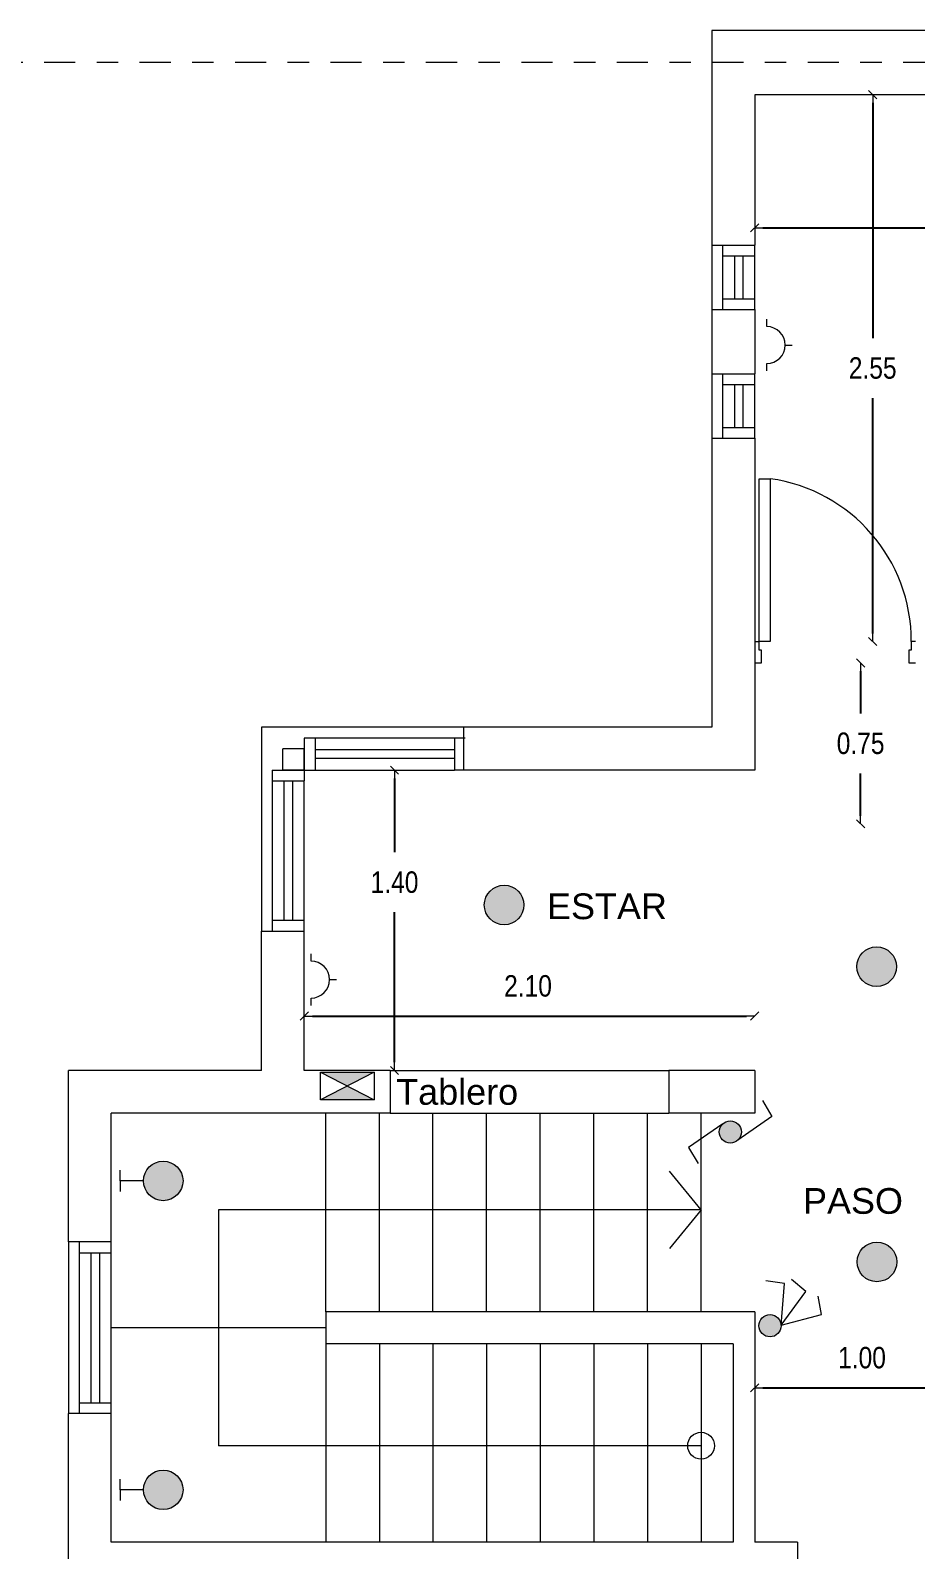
# Model space of a CAD drawing. Header units: millimetres. Extents: x 337 to 1167, y 242 to 575.
# Drawn here: x 578.08 to 582.21, y 248.65 to 255.74 of the extents above; entities that cross this region are included whole.
import ezdxf

# ---------------------------------------------------------------- set-up
doc = ezdxf.new("R2010")
doc.units = ezdxf.units.MM
doc.linetypes.add('EJE', pattern=[0.205, 0.145, -0.03, 0, -0.03])
doc.layers.get('0').update_dxf_attribs({"lineweight": 5})
doc.layers.get('Defpoints').update_dxf_attribs({"lineweight": 5})
for name, color, linetype, lineweight in [('01', 1, 'Continuous', 5), ('cotas', 7, 'Continuous', 5), ('MUROS', 4, 'Continuous', 20), ('PRESENTACION ANTEPROYECTO', 7, 'Continuous', 5), ('trama', 9, 'Continuous', 25)]:
    doc.layers.add(name, color=color, linetype=linetype, lineweight=lineweight)
doc.styles.add('GENERATED_STYLE_13', font='')
doc.styles.add('GENERATED_STYLE_14', font='arial.ttf')
doc.styles.get('GENERATED_STYLE_13').set_extended_font_data('Arial Narrow Occidental')
doc.dimstyles.new('Dimstyle_92', dxfattribs={"dimtxt": 0.1, "dimasz": 0.038, "dimexe": 0.18, "dimexo": 0, "dimgap": 0.09, "dimtad": 1, "dimtih": 1, "dimtoh": 1, "dimzin": 0, "dimdsep": 46, "dimtxsty": 'GENERATED_STYLE_13', "dimblk": 'ARROWHEAD_6', "dimblk1": 'ARROWHEAD_6', "dimblk2": 'ARROWHEAD_6', "dimcen": 0.09, "dimse1": 1, "dimse2": 1, "dimclrd": 252, "dimclre": 252, "dimclrt": 252, "dimadec": 0, "dimazin": 0, "dimtfac": 1, "dimtdec": 4, "dimtmove": 0, "dimatfit": 3, "dimfxl": 1, "dimtolj": 1, "dimtzin": 0, "dimarcsym": 0})

# ---------------------------------------------------------------- blocks, each defined once
blk = doc.blocks.new('ARROWHEAD_6')
at = {"color": 0, "linetype": 'Continuous'}
for p, q in [((0, 0), (-1, 0)), ((-0.5, -0.5), (0.5, 0.5))]:
    blk.add_line(p, q, dxfattribs=at)
blk = doc.blocks.new('*D351')
at = {"layer": 'cotas', "color": 252, "lineweight": -2, "transparency": 16777216}
blk.add_line((581.4952, 254.8174), (585.4192, 254.8174), dxfattribs=at)
at = {"layer": 'Defpoints', "color": 0, "transparency": 16777216}
for p in [(581.4572, 255.4382), (585.4572, 255.4382), (585.4572, 254.8174)]:
    blk.add_point(p, dxfattribs=at)
at = {"layer": 'cotas', "color": 252, "lineweight": -2, "transparency": 16777216, "xscale": 0.03800000000000001, "yscale": 0.03800000000000001, "zscale": 0.03800000000000001, "rotation": 180}
blk.add_blockref('ARROWHEAD_6', (581.4572, 254.8174), dxfattribs=at)
at = {"layer": 'cotas', "color": 252, "lineweight": -2, "transparency": 16777216, "xscale": 0.03800000000000001, "yscale": 0.03800000000000001, "zscale": 0.03800000000000001}
blk.add_blockref('ARROWHEAD_6', (585.4572, 254.8174), dxfattribs=at)
at = {"layer": 'cotas', "color": 252, "transparency": 16777216, "insert": (583.4572, 254.9574), "char_height": 0.1, "attachment_point": 5, "style": 'GENERATED_STYLE_13'}
blk.add_mtext('\\A1;4.00', dxfattribs=at)
blk = doc.blocks.new('*D341')
at = {"layer": 'cotas', "color": 252, "lineweight": -2, "transparency": 16777216}
blk.add_line((579.3952, 251.1419), (581.4192, 251.1419), dxfattribs=at)
at = {"layer": 'Defpoints', "color": 0, "transparency": 16777216}
for p in [(581.4572, 251.1419), (579.3572, 250.9262), (581.4572, 250.8882)]:
    blk.add_point(p, dxfattribs=at)
at = {"layer": 'cotas', "color": 252, "lineweight": -2, "transparency": 16777216, "xscale": 0.03800000000000001, "yscale": 0.03800000000000001, "zscale": 0.03800000000000001, "rotation": 180}
blk.add_blockref('ARROWHEAD_6', (579.3572, 251.1419), dxfattribs=at)
at = {"layer": 'cotas', "color": 252, "lineweight": -2, "transparency": 16777216, "xscale": 0.03800000000000001, "yscale": 0.03800000000000001, "zscale": 0.03800000000000001}
blk.add_blockref('ARROWHEAD_6', (581.4572, 251.1419), dxfattribs=at)
at = {"layer": 'cotas', "color": 252, "transparency": 16777216, "insert": (580.4002, 251.2819), "char_height": 0.1, "attachment_point": 5, "style": 'GENERATED_STYLE_13'}
blk.add_mtext('\\A1;2.10', dxfattribs=at)
blk = doc.blocks.new('*D375')
at = {"layer": 'cotas', "color": 252, "lineweight": -2, "transparency": 16777216}
for p, q in [((582.0071, 255.4002), (582.0071, 254.3032)), ((582.0071, 252.9262), (582.0071, 254.0232))]:
    blk.add_line(p, q, dxfattribs=at)
at = {"layer": 'Defpoints', "color": 0, "transparency": 16777216}
for p in [(581.4572, 255.4382), (582.0071, 252.8882), (582.4572, 252.8882)]:
    blk.add_point(p, dxfattribs=at)
at = {"layer": 'cotas', "color": 252, "lineweight": -2, "transparency": 16777216, "xscale": 0.03800000000000001, "yscale": 0.03800000000000001, "zscale": 0.03800000000000001}
for p, rotation in [((582.0071, 255.4382), 90), ((582.0071, 252.8882), 270)]:
    blk.add_blockref('ARROWHEAD_6', p, dxfattribs=dict(at, rotation=rotation))
at = {"layer": 'cotas', "color": 252, "transparency": 16777216, "insert": (582.0071, 254.1632), "char_height": 0.1, "attachment_point": 5, "style": 'GENERATED_STYLE_13'}
blk.add_mtext('\\A1;2.55', dxfattribs=at)
blk = doc.blocks.new('*D349')
at = {"layer": 'cotas', "color": 252, "lineweight": -2, "transparency": 16777216}
for p, q in [((579.7779, 252.2502), (579.7779, 251.9057)), ((579.7779, 250.9262), (579.7779, 251.6257))]:
    blk.add_line(p, q, dxfattribs=at)
at = {"layer": 'Defpoints', "color": 0, "transparency": 16777216}
for p in [(579.3572, 252.2882), (579.3572, 250.8882), (579.7779, 250.8882)]:
    blk.add_point(p, dxfattribs=at)
at = {"layer": 'cotas', "color": 252, "lineweight": -2, "transparency": 16777216, "xscale": 0.03800000000000001, "yscale": 0.03800000000000001, "zscale": 0.03800000000000001}
for p, rotation in [((579.7779, 252.2882), 90), ((579.7779, 250.8882), 270)]:
    blk.add_blockref('ARROWHEAD_6', p, dxfattribs=dict(at, rotation=rotation))
at = {"layer": 'cotas', "color": 252, "transparency": 16777216, "insert": (579.7779, 251.7657), "char_height": 0.1, "attachment_point": 5, "style": 'GENERATED_STYLE_13'}
blk.add_mtext('\\A1;1.40', dxfattribs=at)
blk = doc.blocks.new('*D383')
at = {"layer": 'cotas', "color": 252, "lineweight": -2, "transparency": 16777216}
for p, q in [((581.9507, 252.7502), (581.9507, 252.5532)), ((581.9507, 252.0762), (581.9507, 252.2732))]:
    blk.add_line(p, q, dxfattribs=at)
at = {"layer": 'Defpoints', "color": 0, "transparency": 16777216}
for p in [(582.2072, 252.7882), (581.9507, 252.0382), (582.4572, 252.0382)]:
    blk.add_point(p, dxfattribs=at)
at = {"layer": 'cotas', "color": 252, "lineweight": -2, "transparency": 16777216, "xscale": 0.03800000000000001, "yscale": 0.03800000000000001, "zscale": 0.03800000000000001}
for p, rotation in [((581.9507, 252.7882), 90), ((581.9507, 252.0382), 270)]:
    blk.add_blockref('ARROWHEAD_6', p, dxfattribs=dict(at, rotation=rotation))
at = {"layer": 'cotas', "color": 252, "transparency": 16777216, "insert": (581.9507, 252.4132), "char_height": 0.1, "attachment_point": 5, "style": 'GENERATED_STYLE_13'}
blk.add_mtext('\\A1;0.75', dxfattribs=at)
blk = doc.blocks.new('*D384')
at = {"layer": 'cotas', "color": 252, "lineweight": -2, "transparency": 16777216}
blk.add_line((581.4952, 249.4083), (582.4192, 249.4083), dxfattribs=at)
at = {"layer": 'Defpoints', "color": 0, "transparency": 16777216}
for p in [(582.4572, 249.4083), (582.4572, 249.3001), (581.4572, 248.6882)]:
    blk.add_point(p, dxfattribs=at)
at = {"layer": 'cotas', "color": 252, "lineweight": -2, "transparency": 16777216, "xscale": 0.03800000000000001, "yscale": 0.03800000000000001, "zscale": 0.03800000000000001, "rotation": 180}
blk.add_blockref('ARROWHEAD_6', (581.4572, 249.4083), dxfattribs=at)
at = {"layer": 'cotas', "color": 252, "lineweight": -2, "transparency": 16777216, "xscale": 0.03800000000000001, "yscale": 0.03800000000000001, "zscale": 0.03800000000000001}
blk.add_blockref('ARROWHEAD_6', (582.4572, 249.4083), dxfattribs=at)
at = {"layer": 'cotas', "color": 252, "transparency": 16777216, "insert": (581.9572, 249.5483), "char_height": 0.1, "attachment_point": 5, "style": 'GENERATED_STYLE_13'}
blk.add_mtext('\\A1;1.00', dxfattribs=at)

msp = doc.modelspace()

# ---------------------------------------------------------------- hatches: boundary and pattern name
at = {"layer": 'trama'}
h = msp.add_hatch(color=256, dxfattribs=at)
h.dxf.hatch_style = 1
h.paths.add_polyline_path([(578.7918, 250.373, 1), (578.6074, 250.373, 1)])
h.paths.add_polyline_path([(579.5577, 250.8158), (579.4328, 250.7512), (579.6826, 250.7512)])
h.paths.add_polyline_path([(579.6826, 250.8804), (579.4328, 250.8804), (579.5577, 250.8158)])
h.paths.add_polyline_path([(578.6074, 248.9326, 1), (578.7918, 248.9326, 1)])
h.paths.add_polyline_path([(581.3953, 250.6014, 1), (581.2913, 250.6014, 1)])
h.paths.add_polyline_path([(581.4766, 249.6977, 1), (581.5806, 249.6977, 1)])
h.paths.add_polyline_path([(582.1193, 249.9951, 1), (581.9349, 249.9951, 1)])
h.paths.add_polyline_path([(579.7724, 248.2731, 1), (579.9568, 248.2731, 1)])
h.paths.add_polyline_path([(580.5428, 247.3505, 1), (580.3584, 247.3505, 1)])
h.paths.add_polyline_path([(581.2368, 247.7431, 1), (581.3408, 247.7431, 1)])
h.paths.add_polyline_path([(581.6303, 248.4191, 1), (581.5263, 248.4191, 1)])
h.paths.add_polyline_path([(582.5458, 246.6086, 1), (582.3614, 246.6086, 1)])
h.paths.add_polyline_path([(583.4926, 247.6324, 1), (583.3886, 247.6324, 1)])
h.paths.add_polyline_path([(585.2219, 247.1261, 1), (585.0375, 247.1261, 1)])
h.paths.add_polyline_path([(587.4473, 247.0506, 1), (587.2629, 247.0506, 1)])
h.paths.add_polyline_path([(584.4552, 249.2803, 1), (584.6396, 249.2803, 1)])
h.paths.add_polyline_path([(583.9627, 249.8714, 1), (583.7783, 249.8714, 0.321418), (583.8409, 249.7841), (583.8696, 249.7815), (583.9008, 249.7843, 0.31934)])
h.paths.add_polyline_path([(583.0558, 249.866, 1), (582.8714, 249.866, 0.265438), (582.9167, 249.7866), (582.9187, 249.786), (582.9683, 249.7815), (583.0078, 249.7851, 0.274211)])
h.paths.add_polyline_path([(584.5512, 251.5507, 1), (584.3667, 251.5507, 1)])
h.paths.add_polyline_path([(586.7155, 252.5817, 1), (586.5311, 252.5817, 1)])
h.paths.add_polyline_path([(583.5943, 249.4643, 1), (583.4903, 249.4643, 1)])
h.paths.add_polyline_path([(582.6757, 249.4828, 1), (582.5717, 249.4828, 1)])
h.paths.add_polyline_path([(582.1177, 251.3722, 1), (581.9333, 251.3722, 1)])
h.paths.add_polyline_path([(580.1965, 251.6597, 1), (580.3809, 251.6597, 1)])
h.paths.add_polyline_path([(582.6837, 251.7227, 1), (582.5797, 251.7227, 1)])
h.paths.add_polyline_path([(582.3869, 252.9542, 1), (582.2829, 252.9542, 1)])
h.paths.add_polyline_path([(583.3849, 254.3396, 1), (583.5693, 254.3396, 1)])

# ---------------------------------------------------------------- linework, layer by layer
at = {"layer": '01', "linetype": 'Continuous'}
for p, q in [((581.2572, 254.7362), (581.2572, 254.4362)), ((581.3072, 254.7362), (581.3072, 254.4362)), ((581.4572, 254.4362), (581.4572, 254.7362)), ((581.3072, 254.6862), (581.3072, 254.4862)), ((581.3072, 254.6862), (581.4572, 254.6862)), ((581.3622, 254.6862), (581.3622, 254.4862)), ((581.4022, 254.6862), (581.4022, 254.4862)), ((581.3072, 254.4862), (581.4572, 254.4862)), ((581.2572, 254.1362), (581.2572, 253.8362)), ((581.3072, 254.1362), (581.3072, 253.8362)), ((581.4572, 253.8362), (581.4572, 254.1362)), ((581.3072, 254.0862), (581.3072, 253.8862)), ((581.3072, 254.0862), (581.4572, 254.0862)), ((581.3622, 254.0862), (581.3622, 253.8862)), ((581.4022, 254.0862), (581.4022, 253.8862)), ((581.3072, 253.8862), (581.4572, 253.8862)), ((581.4785, 252.8882), (581.4785, 253.6475)), ((581.4785, 253.6475), (581.5291, 253.6475)), ((581.5291, 253.6475), (581.5291, 252.8882)), ((581.4572, 252.8882), (581.4772, 252.8882)), ((581.4772, 252.8482), (581.4772, 252.8882)), ((581.4892, 252.8482), (581.4772, 252.8482)), ((581.5291, 252.8882), (581.4785, 252.8882)), ((581.4892, 252.7882), (581.4892, 252.8482)), ((582.1752, 252.8482), (582.1752, 252.7882)), ((582.1872, 252.8482), (582.1752, 252.8482)), ((582.1872, 252.8882), (582.1872, 252.8482)), ((582.2072, 252.8882), (582.1872, 252.8882)), ((581.4572, 252.7882), (581.4892, 252.7882)), ((582.1752, 252.7882), (582.2072, 252.7882)), ((579.1572, 252.4882), (579.1572, 251.5382)), ((580.1072, 252.4882), (579.1572, 252.4882)), ((580.0572, 252.4382), (579.3572, 252.4382)), ((579.3572, 252.4382), (579.3572, 252.2882)), ((580.0572, 252.4382), (579.4072, 252.4382)), ((579.4072, 252.4382), (579.4072, 252.2882)), ((580.1072, 252.4382), (580.0572, 252.4382)), ((580.0572, 252.4382), (580.0572, 252.2882)), ((580.0573, 252.3832), (579.4072, 252.3832)), ((579.2072, 252.2882), (579.2072, 252.2382)), ((579.2072, 252.2882), (579.3572, 252.2882)), ((579.3572, 252.2882), (579.3572, 252.2382)), ((579.3572, 252.2882), (579.9822, 252.2882)), ((580.0573, 252.3432), (579.4072, 252.3432)), ((579.4072, 252.2882), (580.0572, 252.2882)), ((580.1072, 252.2882), (580.0572, 252.2882)), ((579.2072, 252.2382), (579.2072, 251.5882)), ((579.2072, 252.2382), (579.2072, 251.5382)), ((579.2072, 252.2382), (579.3572, 252.2382)), ((579.2622, 252.2383), (579.2622, 251.5882)), ((579.3022, 252.2383), (579.3022, 251.5882)), ((579.3572, 251.5882), (579.3572, 252.2382)), ((579.3572, 251.5382), (579.3572, 252.1632)), ((579.2072, 251.5882), (579.3572, 251.5882)), ((579.7572, 250.8882), (581.0572, 250.8882)), ((579.4572, 249.7632), (579.4572, 250.6882)), ((579.7072, 249.7632), (579.7072, 250.6882)), ((579.7572, 250.6882), (581.0572, 250.6882)), ((579.9572, 249.7632), (579.9572, 250.6882)), ((580.2072, 249.7632), (580.2072, 250.6882)), ((580.4572, 249.7632), (580.4572, 250.6882)), ((580.7072, 249.7632), (580.7072, 250.6882)), ((580.9572, 249.7632), (580.9572, 250.6882)), ((581.2072, 249.7632), (581.2072, 250.6882)), ((581.2072, 250.2382), (581.0591, 250.4186)), ((581.2072, 250.2382), (578.9572, 250.2382)), ((578.9572, 250.2382), (578.9572, 249.1382)), ((581.2072, 250.2382), (581.0591, 250.0579)), ((578.2572, 250.0882), (578.2572, 249.2882)), ((578.3072, 250.0882), (578.3072, 249.2882)), ((578.4572, 249.2882), (578.4572, 250.0882)), ((578.3072, 250.0382), (578.4572, 250.0382)), ((578.3622, 250.0382), (578.3622, 249.3382)), ((578.4022, 250.0382), (578.4022, 249.3382)), ((578.3072, 249.9882), (578.3072, 249.3382)), ((579.4572, 249.6882), (578.4572, 249.6882)), ((579.4572, 249.6132), (579.4572, 248.6882)), ((579.7072, 249.6132), (579.7072, 248.6882)), ((579.9572, 249.6132), (579.9572, 248.6882)), ((580.2072, 249.6132), (580.2072, 248.6882)), ((580.4572, 249.6132), (580.4572, 248.6882)), ((580.7072, 249.6132), (580.7072, 248.6882)), ((580.9572, 249.6132), (580.9572, 248.6882)), ((581.2072, 249.6132), (581.2072, 248.6882)), ((578.3072, 249.3382), (578.4572, 249.3382)), ((579.1243, 249.1382), (578.9572, 249.1382)), ((581.2072, 249.1382), (578.9572, 249.1382))]:
    msp.add_line(p, q, dxfattribs=at)
at = {"layer": '01'}
for p, q in [((581.5131, 254.3568), (581.5131, 254.3913)), ((581.5991, 254.2709), (581.6317, 254.2709)), ((581.5131, 254.1505), (581.5131, 254.185)), ((579.3888, 251.3976), (579.3888, 251.4321)), ((579.4747, 251.3117), (579.5073, 251.3117)), ((579.3888, 251.1913), (579.3888, 251.2258)), ((579.6826, 250.8804), (579.4328, 250.7512)), ((579.4328, 250.8804), (579.6826, 250.7512)), ((581.4932, 250.7483), (581.5376, 250.6734)), ((581.5376, 250.6734), (581.3779, 250.5626)), ((581.3082, 250.6398), (581.1485, 250.529)), ((581.1485, 250.529), (581.1929, 250.4541)), ((578.4989, 250.373), (578.4989, 250.4227)), ((578.6074, 250.373), (578.4989, 250.373)), ((578.4989, 250.373), (578.4989, 250.3233)), ((581.5955, 249.8945), (581.5094, 249.9074)), ((581.5805, 249.7007), (581.5955, 249.8945)), ((581.6949, 249.8579), (581.6283, 249.914)), ((581.5805, 249.7007), (581.6949, 249.8579)), ((581.7685, 249.7501), (581.7524, 249.8357)), ((581.5805, 249.7007), (581.7685, 249.7501)), ((578.4989, 248.9326), (578.4989, 248.9823)), ((578.6074, 248.9326), (578.4989, 248.9326)), ((578.4989, 248.9326), (578.4989, 248.8828))]:
    msp.add_line(p, q, dxfattribs=at)
msp.add_lwpolyline([(579.6826, 250.8804), (579.6826, 250.7512), (579.4328, 250.7512), (579.4328, 250.8804)], close=True, dxfattribs=at)
for centre, radius in [((580.2887, 251.6597), 0.0922), ((582.0255, 251.3722), 0.0922), ((581.3433, 250.6014), 0.052), ((578.6996, 250.373), 0.0922), ((582.0271, 249.9951), 0.0922), ((581.5286, 249.6977), 0.052), ((578.6996, 248.9326), 0.0922)]:
    msp.add_circle(centre, radius, dxfattribs=at)
at = {"layer": '01', "linetype": 'Continuous'}
msp.add_circle((581.2072, 249.1382), 0.0625, dxfattribs=at)
at = {"layer": '01'}
for centre in [(581.5131, 254.2709), (579.3888, 251.3117)]:
    msp.add_arc(centre, 0.0859, 270, 90, dxfattribs=at)
at = {"layer": '01', "linetype": 'Continuous'}
msp.add_arc((581.4229, 252.8906), 0.7643, 359.82277, 82.00599, dxfattribs=at)
at = {"layer": 'MUROS'}
for p, q in [((588.7572, 255.7382), (581.2572, 255.7382)), ((581.2572, 255.7382), (581.2572, 254.7362)), ((585.4572, 255.4382), (581.4572, 255.4382)), ((581.4572, 255.4382), (581.4572, 254.7362)), ((581.2572, 254.7362), (581.4572, 254.7362)), ((581.2572, 254.7362), (581.4572, 254.7362)), ((581.2572, 254.7362), (581.4572, 254.7362)), ((581.2572, 254.4362), (581.4572, 254.4362)), ((581.2572, 254.4362), (581.2572, 254.1362)), ((581.4572, 254.4362), (581.4572, 254.1362)), ((581.2572, 254.1362), (581.4572, 254.1362)), ((581.2572, 253.8362), (581.2572, 252.4882)), ((581.2572, 253.8362), (581.4572, 253.8362)), ((581.4572, 253.8362), (581.4572, 252.2882)), ((581.2572, 252.4882), (580.0993, 252.4882)), ((580.0993, 252.4882), (580.0993, 252.2882)), ((579.2572, 252.2882), (579.2572, 252.3882)), ((579.3572, 252.3882), (579.2572, 252.3882)), ((579.3572, 252.2882), (579.3572, 252.3882)), ((579.3572, 252.2882), (579.2572, 252.2882)), ((581.4572, 252.2882), (580.0993, 252.2882)), ((579.1572, 250.8882), (579.1572, 251.5382)), ((579.1572, 251.5382), (579.3572, 251.5382)), ((579.3572, 250.8882), (579.3572, 251.5382)), ((579.1572, 250.8882), (578.2572, 250.8882)), ((578.2572, 250.0882), (578.2572, 250.8882)), ((579.7572, 250.8882), (579.3572, 250.8882)), ((579.7572, 250.8882), (579.7572, 250.6882)), ((581.4572, 250.8882), (581.0572, 250.8882)), ((581.0572, 250.8882), (581.0572, 250.6882)), ((581.4572, 250.8882), (581.4572, 250.6882)), ((579.7572, 250.6882), (578.4572, 250.6882)), ((578.4572, 250.0882), (578.4572, 250.6882)), ((581.4572, 250.6882), (581.0572, 250.6882)), ((578.4572, 250.0882), (578.2572, 250.0882)), ((579.4572, 249.7632), (579.4572, 249.6132)), ((581.4572, 249.7632), (579.458, 249.7632)), ((581.4572, 249.7632), (581.4572, 249.6132)), ((581.3572, 249.6132), (579.4572, 249.6132)), ((581.3572, 249.6132), (581.3572, 248.6882)), ((581.4572, 249.6132), (581.4572, 248.6882)), ((578.2572, 248.4882), (578.2572, 249.2882)), ((578.4572, 249.2882), (578.2572, 249.2882)), ((578.4572, 248.6882), (578.4572, 249.2882)), ((579.2409, 248.6882), (578.4572, 248.6882)), ((581.3572, 248.6882), (579.2409, 248.6882)), ((581.6572, 248.6882), (581.4572, 248.6882)), ((581.6572, 248.6882), (581.6572, 248.5382))]:
    msp.add_line(p, q, dxfattribs=at)
at = {"layer": 'PRESENTACION ANTEPROYECTO', "color": 252, "linetype": 'EJE'}
msp.add_line((593.4194, 255.5882), (575.1572, 255.5882), dxfattribs=at)

# ---------------------------------------------------------------- texts
at = {"layer": 'PRESENTACION ANTEPROYECTO', "color": 7, "char_height": 0.12, "width": 1.349097, "attachment_point": 5, "style": 'GENERATED_STYLE_14'}
for s, insert in [('\\A1;{\\C252;ESTAR}', (580.7684, 251.6528)), ('\\A1;{\\C252;Tablero}', (580.0699, 250.7873)), ('\\A1;{\\C252;PASO}', (581.9152, 250.2788))]:
    msp.add_mtext(s, dxfattribs=dict(at, insert=insert))

# ---------------------------------------------------------------- dimensions: what is measured, and where the dimension line sits
at = {"layer": 'cotas'}
for base, p1, p2, picture, middle in [((585.4572, 254.8174), (581.4572, 255.4382), (585.4572, 255.4382), '*D351', (583.4572, 254.8174)), ((581.4572, 251.1419), (579.3572, 250.9262), (581.4572, 250.8882), '*D341', (580.4002, 251.1419))]:
    dim = msp.add_linear_dim(base=base, p1=p1, p2=p2, dimstyle='Dimstyle_92', dxfattribs=at)
    dim.commit()
    dim.dimension.update_dxf_attribs({"geometry": picture, "text_midpoint": middle, "dimtype": 160})
for base, p1, p2, picture, middle in [((582.0071, 252.8882), (581.4572, 255.4382), (582.4572, 252.8882), '*D375', (582.0071, 254.1632)), ((581.9507, 252.0382), (582.2072, 252.7882), (582.4572, 252.0382), '*D383', (581.9507, 252.4132))]:
    dim = msp.add_linear_dim(base=base, p1=p1, p2=p2, angle=90, dimstyle='Dimstyle_92', dxfattribs=at)
    dim.commit()
    dim.dimension.update_dxf_attribs({"geometry": picture, "text_midpoint": middle})
dim = msp.add_linear_dim(base=(579.7779, 250.8882), p1=(579.3572, 252.2882), p2=(579.3572, 250.8882), angle=90, dimstyle='Dimstyle_92', dxfattribs=at)
dim.commit()
dim.dimension.update_dxf_attribs({"geometry": '*D349', "text_midpoint": (579.7779, 251.7657), "dimtype": 160})
dim = msp.add_linear_dim(base=(582.4572, 249.4083), p1=(581.4572, 248.6882), p2=(582.4572, 249.3001), dimstyle='Dimstyle_92', dxfattribs=at)
dim.commit()
dim.dimension.update_dxf_attribs({"geometry": '*D384', "text_midpoint": (581.9572, 249.5483)})

doc.saveas('drawing.dxf')
